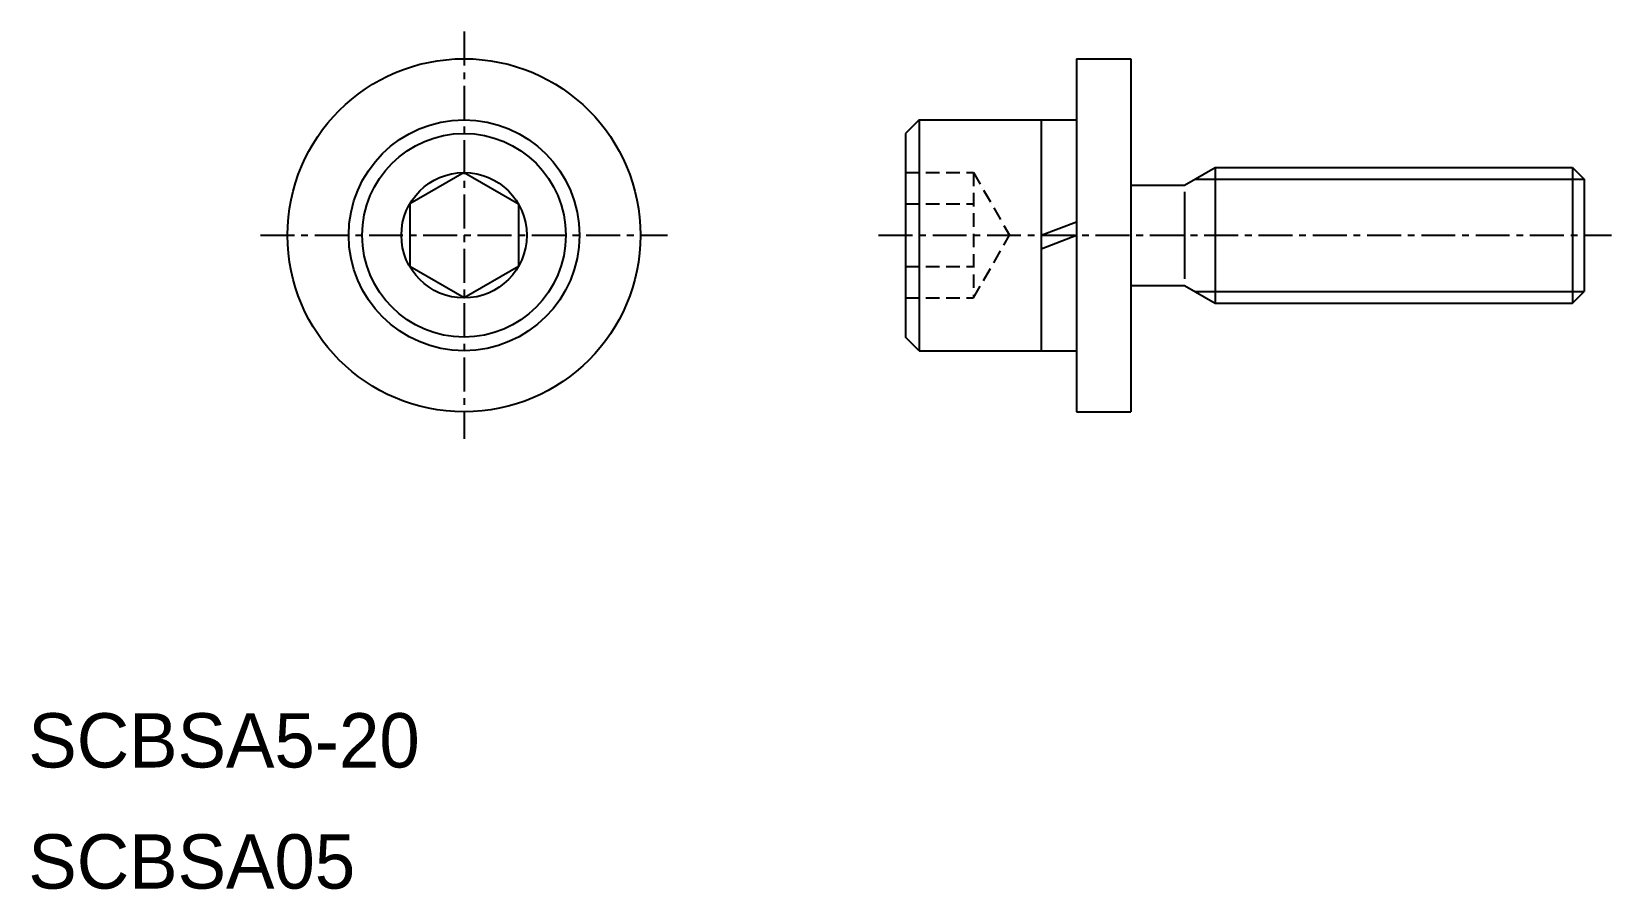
# Model space of a CAD drawing. Extents: x 5.1 to 63.3, y 8 to 39.6.
import ezdxf

# ---------------------------------------------------------------- set-up
doc = ezdxf.new("R2010")
doc.units = 0
doc.linetypes.add('CENTER', pattern=[2, 1.25, -0.25, 0.25, -0.25])
doc.linetypes.add('DASHED', pattern=[0.75, 0.5, -0.25])
doc.layers.get('0').update_dxf_attribs({"linetype": 'CONTINUOUS'})
doc.layers.add('CENTER', color=1, linetype='CENTER')

msp = doc.modelspace()

# ---------------------------------------------------------------- linework, layer by layer
at = {"color": 7, "linetype": 'CONTINUOUS'}
for p, q in [((43.614, 38.599), (43.614, 25.599)), ((43.614, 38.599), (45.614, 38.599)), ((45.614, 38.599), (45.614, 25.599)), ((37.814, 36.349), (37.314, 35.849)), ((37.814, 36.349), (43.614, 36.349)), ((37.814, 36.349), (37.814, 27.849)), ((42.314, 36.349), (42.314, 27.849)), ((37.314, 35.849), (37.314, 28.349)), ((21.051, 34.408), (19.051, 33.254)), ((21.051, 34.408), (23.051, 33.254)), ((47.588, 33.949), (48.714, 34.599)), ((48.714, 34.599), (61.881, 34.599)), ((48.714, 34.599), (48.714, 29.599)), ((48.714, 34.599), (48.714, 29.599)), ((61.881, 34.599), (61.881, 29.599)), ((61.881, 34.599), (62.314, 34.166)), ((45.614, 33.949), (47.588, 33.949)), ((62.314, 34.166), (62.314, 30.032)), ((19.051, 33.254), (19.051, 30.944)), ((23.051, 33.254), (23.051, 30.944)), ((47.588, 33.699), (47.588, 30.499)), ((42.314, 32.099), (43.614, 32.599)), ((42.314, 31.599), (43.614, 32.099)), ((21.051, 29.79), (19.051, 30.944)), ((23.051, 30.944), (21.051, 29.79)), ((45.614, 30.249), (47.588, 30.249)), ((47.588, 30.249), (48.714, 29.599)), ((61.881, 29.599), (62.314, 30.032)), ((48.714, 29.599), (61.881, 29.599)), ((37.814, 27.849), (37.314, 28.349)), ((37.814, 27.849), (43.614, 27.849)), ((43.614, 25.599), (45.614, 25.599))]:
    msp.add_line(p, q, dxfattribs=at)
at = {"color": 3, "linetype": 'DASHED'}
for p, q in [((37.314, 34.408), (39.814, 34.408)), ((39.814, 34.408), (41.147, 32.099)), ((39.814, 34.408), (39.814, 29.79)), ((40.147, 33.831), (40.147, 33.831)), ((37.314, 33.254), (39.814, 33.254)), ((40.48, 33.254), (40.48, 33.254)), ((39.814, 29.79), (41.147, 32.099)), ((37.314, 30.944), (39.814, 30.944)), ((37.314, 29.79), (39.814, 29.79))]:
    msp.add_line(p, q, dxfattribs=at)
at = {"color": 3, "linetype": 'CONTINUOUS'}
for p, q in [((47.964, 34.166), (62.314, 34.166)), ((47.964, 30.032), (62.314, 30.032))]:
    msp.add_line(p, q, dxfattribs=at)
at = {"color": 7, "linetype": 'CONTINUOUS'}
for radius in [6.5, 4.25, 3.75, 2.309]:
    msp.add_circle((21.051, 32.099), radius, dxfattribs=at)
at = {"layer": 'CENTER', "color": 1, "linetype": 'CENTER'}
for p, q in [((21.051, 39.599), (21.051, 24.599)), ((13.551, 32.099), (28.551, 32.099)), ((36.314, 32.099), (63.314, 32.099))]:
    msp.add_line(p, q, dxfattribs=at)

# ---------------------------------------------------------------- texts
at = {"color": 7, "linetype": 'CONTINUOUS'}
for s, p in [('SCBSA5-20', (5, 12.5)), ('SCBSA05', (5, 8.04))]:
    msp.add_text(s, height=2, dxfattribs=at).set_placement(p)

doc.saveas('drawing.dxf')
